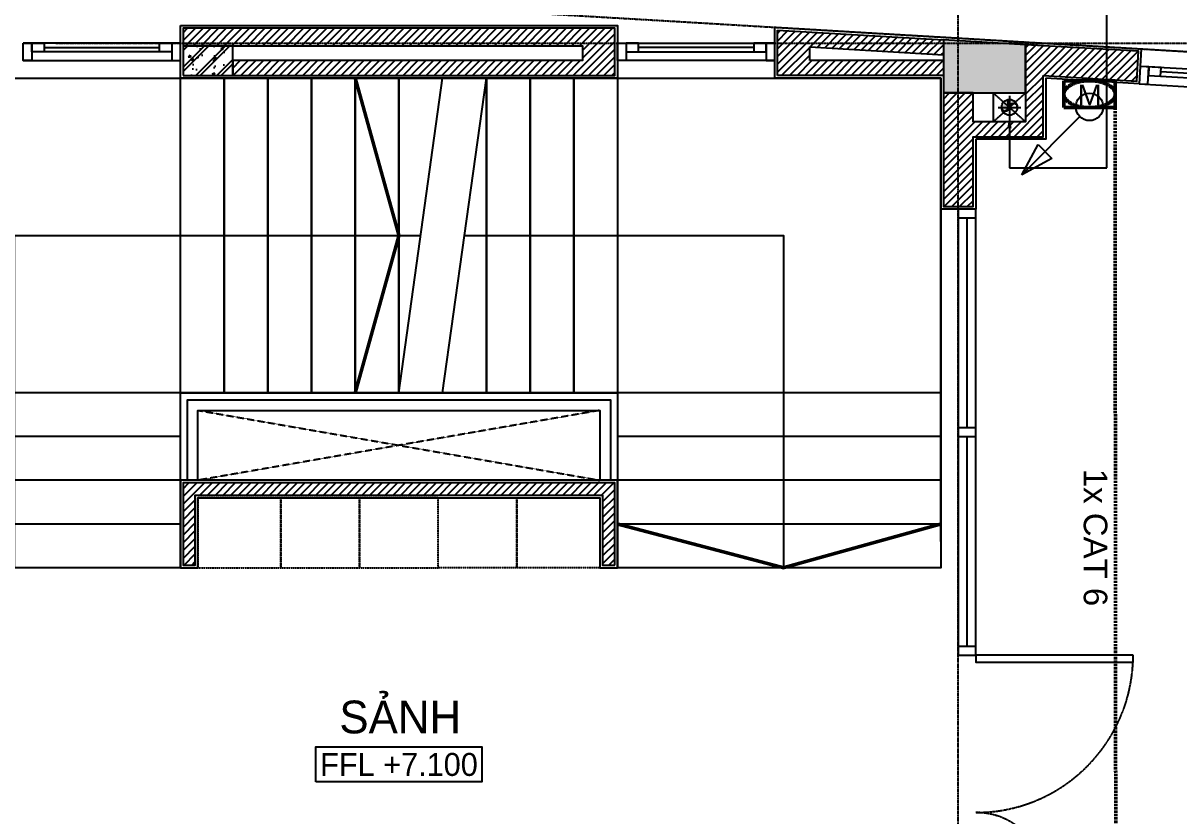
# Model space of a CAD drawing. Header units: inches. Extents: x 1721084 to 1854744, y 225101 to 488646.
# Drawn here: x 1735966 to 1742578, y 308157 to 312691 of the extents above; entities that cross this region are included whole.
import ezdxf
from ezdxf.enums import TextEntityAlignment as Align

# ---------------------------------------------------------------- set-up
doc = ezdxf.new("R2010")
doc.units = ezdxf.units.IN
doc.header["$MEASUREMENT"] = 0
doc.set_wipeout_variables(frame=1)
for name, pattern in [('ACAD_ISO03W100', [30, 12, -18]), ('DASHDOT', [25.4, 12.7, -6.35, 0, -6.35]), ('DASHED', [19.05, 12.7, -6.35]), ('X-PL-T3$0$X-GRID-TYPICAL$0$CENTER2', [1.125, 0.75, -0.125, 0.125, -0.125]), ('X-PL-T3$0$X-PL-T3$0$DASHEDX2', [1.5, 1, -0.5]), ('X-PL-T3$0$X-PL-T3$0$HIDDEN2', [0.1875, 0.125, -0.0625])]:
    doc.linetypes.add(name, pattern=pattern)
for name, color, linetype in [('A-ANNO-DIM 100', 252, 'Continuous'), ('DIEN - DAY DIEN', 2, 'ACAD_ISO03W100'), ('SYMBOL', 1, 'Continuous'), ('X-PL-T3$0$A-XREF', 250, 'Continuous'), ('X-PL-T3$0$X-GRID-TYPICAL$0$A-GRID', 250, 'X-PL-T3$0$X-GRID-TYPICAL$0$CENTER2'), ('X-PL-T3$0$X-PL-T3$0$A-ANNO-RNAM', 250, 'Continuous'), ('X-PL-T3$0$X-PL-T3$0$A-FLOR', 250, 'Continuous'), ('X-PL-T3$0$X-PL-T3$0$A-FLOR-ABOV', 250, 'X-PL-T3$0$X-PL-T3$0$HIDDEN2'), ('X-PL-T3$0$X-PL-T3$0$A-FLOR-DOOR', 250, 'Continuous'), ('X-PL-T3$0$X-PL-T3$0$A-FLOR-DRAN', 250, 'Continuous'), ('X-PL-T3$0$X-PL-T3$0$A-FLOR-HDRL', 250, 'Continuous'), ('X-PL-T3$0$X-PL-T3$0$A-FLOR-PATT', 250, 'Continuous'), ('X-PL-T3$0$X-PL-T3$0$A-FLOR-STRS', 250, 'Continuous'), ('X-PL-T3$0$X-PL-T3$0$A-FLOR-STRS-NOTE', 250, 'Continuous'), ('X-PL-T3$0$X-PL-T3$0$A-FLOR-WALL', 250, 'Continuous'), ('X-PL-T3$0$X-PL-T3$0$A-FLOR-WALL-FNSH', 250, 'Continuous'), ('X-PL-T3$0$X-PL-T3$0$A-FLOR-WALL-PART', 250, 'Continuous'), ('X-PL-T3$0$X-PL-T3$0$A-FLOR-WDW', 250, 'Continuous'), ('X-PL-T3$0$X-PL-T3$0$A-FURN', 250, 'Continuous'), ('X-PL-T3$0$X-PL-T3$0$A-XREF', 250, 'Continuous'), ('X-PL-T3$0$X-PL-T3$0$I-ANNO-LEVL-PLAN', 250, 'Continuous'), ('X-PL-T3$0$XREF2$0$A-FLOR-COLS-CONC', 250, 'Continuous'), ('X-PL-T3$0$XREF2$0$A-FLOR-PATT', 250, 'Continuous'), ('Xref$0$noi that13-5-2008$0$ID-FURN-ROOM-N', 6, 'Continuous')]:
    doc.layers.add(name, color=color, linetype=linetype)
doc.layers.add('TTLL', color=252, linetype='DASHED', lineweight=50)
doc.styles.add('HDUNGARC', font='vn_vni.shx')
doc.styles.add('X-PL-T3$0$HDUNGARC', font='vn_vni.shx')
doc.styles.add('X-PL-T3$0$X-PL-T3$0$SYMBTEXT', font='VAVON_.TTF')
doc.styles.add('Xref$0$noi that13-5-2008$0$Arial', font='arial.ttf')
doc.dimstyles.new('X-PL-T3$0$DIM-75', dxfattribs={"dimscale": 75, "dimtxt": 2, "dimasz": 1, "dimexe": 1, "dimexo": 1, "dimgap": 0.5, "dimtad": 1, "dimdec": 0, "dimzin": 0, "dimdsep": 46, "dimtxsty": 'X-PL-T3$0$HDUNGARC', "dimblk": 'X-PL-T3$0$_ArchTick', "dimcen": 2, "dimdle": 1, "dimclrd": 256, "dimclre": 9, "dimclrt": 3, "dimadec": 0, "dimazin": 0, "dimtfac": 1, "dimtdec": 0, "dimtix": 1, "dimtmove": 2, "dimatfit": 2, "dimfxl": 1, "dimtolj": 1, "dimtzin": 0, "dimarcsym": 2})

# ---------------------------------------------------------------- blocks, each defined once
blk = doc.blocks.new('X-PL-T3$0$X-PL-T3$0$IDEN-ELEV-PLAN')
blk.add_wipeout([(-6.333, -1.333), (-6.333, 1.333), (6.333, 1.333), (6.333, -1.333)])
blk.add_lwpolyline([(-6.333, -1.333), (-6.333, 1.333), (6.333, 1.333), (6.333, -1.333)], close=True)
at = {"color": 2, "style": 'X-PL-T3$0$X-PL-T3$0$SYMBTEXT'}
blk.add_attdef('EL0.000', text='', height=2, dxfattribs=at).set_placement((0, 0), align=Align.MIDDLE)
blk = doc.blocks.new('X-PL-T3$0$X-GRID-TYPICAL')
at = {"layer": 'X-PL-T3$0$X-GRID-TYPICAL$0$A-GRID', "ltscale": 8}
blk.add_line((15100, -3650), (15100, 14420), dxfattribs=at)
for points in [[(0, 11870), (27300, 10259)], [(9937.8, 10950), (9937.8, 10950), (30944.3, 10950), (30944.3, 11397.5)]]:
    blk.add_lwpolyline(points, dxfattribs=at)
blk = doc.blocks.new('X-PL-T3$0$X-PL-T3$0$thang 21 bâc')
for points in [[(1850, -2800), (0, -2800), (0, 0), (6200, 0), (6200, -2800), (4350, -2800)], [(1850, -1800), (1850, 0), (2100, 0), (2100, -1800), (1850, -1800)], [(2100, -1800), (2100, 0), (2350, 0), (2350, -1800), (2100, -1800)], [(2350, -1800), (2350, 0), (2600, 0), (2600, -1800), (2350, -1800)], [(2600, -1800), (2600, 0), (2850, 0), (2850, -1800), (2600, -1800)], [(2850, -1800), (2850, 0), (3100, 0), (3100, -1800), (2850, -1800)], [(3100, -1800), (3100, 0), (3350, 0)], [(3100, -1800), (3350, 0)], [(3350, 0), (3600, 0), (3600, -1800), (3350, -1800)], [(3350, -1800), (3600, 0)], [(3600, -1800), (3600, 0), (3850, 0), (3850, -1800), (3600, -1800)], [(3850, -1800), (3850, 0), (4100, 0), (4100, -1800), (3850, -1800)], [(4100, -1800), (4100, 0), (4350, 0), (4350, -1800), (4100, -1800)], [(1850, -1800), (0, -1800)], [(1850, -2800), (1850, -1800), (4350, -1800), (4350, -2800)], [(3350, -1800), (3100, -1800)], [(6200, -1800), (4350, -1800)], [(1850, -2050), (0, -2050)], [(6200, -2050), (4350, -2050)], [(1850, -2300), (0, -2300)], [(6200, -2300), (4350, -2300)], [(1850, -2550), (0, -2550)], [(6200, -2550), (4350, -2550)], [(1850, -2800), (0, -2800)], [(6200, -2800), (4350, -2800)]]:
    blk.add_lwpolyline(points)
blk = doc.blocks.new('X-PL-T3$0$XREF2')
at = {"layer": 'X-PL-T3$0$XREF2$0$A-FLOR-PATT'}
h = blk.add_hatch(dxfattribs=at)
h.set_pattern_fill('!BTCT', color=250, scale=20, pattern_type=2)
h.set_pattern_definition([(50, (0, 0), (143.45204, -12.55043), [15, -165]), (355, (0, 0), (-27.7503, 150.4384), [12, -132]), (100.4514, (11.95, -1.05), (115.7019, 137.8879), [12.74804, -140.2284]), (46.1842, (0, 40), (213.4482, -33.1038), [22.5, -247.5]), (96.6356, (17.79, 37.24), (186.9325, 194.8236), [19.122, -210.3426]), (351.1842, (0, 40), (186.9324, 194.8237), [18, -198]), (21, (20, 30), (119.3814, -80.5238), [15, -165]), (326, (20, 30), (48.6631, 145.03), [12, -132]), (71.4514, (29.95, 23.29), (168.0445, 64.5061), [12.74804, -140.2284]), (37.5, (0, 0), (2.43197, 66.57877), [0, -130.4, 0, -134, 0, -132.5]), (7.5, (0, 0), (52.6139, 78.88234), [0, -76.4, 0, -127.4, 0, -50.5]), (327.5, (-44.6, 0), (106.76449, -4.51097), [0, -50, 0, -156, 0, -207]), (317.5, (-64.6, 0), (116.63723, 20.021), [0, -65, 0, -103.6, 0, -147]), (45, (0, 0), (-60.10408, 60.10408), []), (45, (0, 24.5), (-60.10408, 60.10408), [])])
h.paths.add_polyline_path([(20685, 3915), (20685, 4285), (20415, 4285), (20415, 3915)])
h.paths.add_polyline_path([(19915, 685), (19915, 374.6), (20685, 374.6), (20685, 685)])
h.paths.add_polyline_path([(15485, -985), (15485, -715), (14815, -715), (14815, -985)])
h.paths.add_polyline_path([(15385, 4285), (15015, 4285), (15015, 3915), (15385, 3915)])
h.paths.add_polyline_path([(8785, 5465), (8785, 5935), (8315, 5935), (8315, 5465)])
h.paths.add_polyline_path([(300, 385), (15, 385), (15, 15), (300, 15)])
h.paths.add_polyline_path([(4265, -985), (4735, -985), (4735, -715), (4265, -715)])
h.paths.add_polyline_path([(8515, -985), (8785, -985), (8785, -615), (8515, -615)])
h.paths.add_polyline_path([(15, 5465), (485, 5465), (485, 5935), (15, 5935)])
h.paths.add_polyline_path([(285, 11335), (15, 11335), (15, 10965), (285, 10965)])
h.paths.add_polyline_path([(8785, 11336.6), (8515, 11352.5), (8515, 10965), (8785, 10965)])
h.paths.add_polyline_path([(4735, 11575.6), (4265, 11603.3), (4265, 11315), (4735, 11315)])
h.paths.add_polyline_path([(20685, 10634.3), (20415, 10650.2), (20415, 10215), (20685, 10215)])
h.paths.add_polyline_path([(15485, 10941.1), (15015, 10968.9), (15015, 10665), (15485, 10665)])
h.paths.add_polyline_path([(25585, 10345.1), (25415, 10355.1), (25415, 10060.1), (25585, 10060.1)])
h = blk.add_hatch(dxfattribs=at)
h.set_pattern_fill('!BTCT', color=250, scale=20, pattern_type=2)
h.set_pattern_definition([(50, (0, 0), (143.452, -12.5504), [15, -165]), (355, (0, 0), (-27.7503, 150.4384), [12, -132]), (100.4514, (11.95, -1.05), (115.7019, 137.8879), [12.748, -140.2284]), (46.1842, (0, 40), (213.4482, -33.1038), [22.5, -247.5]), (96.6356, (17.79, 37.24), (186.9325, 194.8236), [19.122, -210.3426]), (351.1842, (0, 40), (186.9324, 194.8237), [18, -198]), (21, (20, 30), (119.3814, -80.5238), [15, -165]), (326, (20, 30), (48.663, 145.03), [12, -132]), (71.4514, (29.95, 23.29), (168.0445, 64.5061), [12.748, -140.2284]), (37.5, (0, 0), (2.43197, 66.57877), [0, -130.4, 0, -134, 0, -132.5]), (7.5, (0, 0), (52.6139, 78.88234), [0, -76.4, 0, -127.4, 0, -50.5]), (327.5, (-44.6, 0), (106.76449, -4.51097), [0, -50, 0, -156, 0, -207]), (317.5, (-64.6, 0), (116.63723, 20.021), [0, -65, 0, -103.6, 0, -147]), (45, (0, 0), (-60.10408, 60.10408), []), (45, (0, 24.5), (-60.10408, 60.10408), [])])
h.paths.add_polyline_path([(10950, 10934.9), (10665, 10934.9), (10665, 10765), (10950, 10765)])
at = {"layer": 'X-PL-T3$0$XREF2$0$A-FLOR-COLS-CONC'}
for points in [[(10665, 10765), (10950, 10765), (10950, 10934.9), (10665, 10934.9)], [(15015, 10968.9), (15015, 10665), (15485, 10665), (15485, 10941.1)]]:
    blk.add_lwpolyline(points, close=True, dxfattribs=at)
blk = doc.blocks.new('X-PL-T3$0$X-PL-T3$0$NM 90')
h = blk.add_hatch()
h.set_pattern_fill('DASH', color=8, scale=400)
h.paths.add_polyline_path([(0, 45, 1), (0, 0)])
h.paths.add_polyline_path([(0, 45), (0, 0), (45, 0, 0.414214)])
h.paths.add_polyline_path([(45, 0), (0, 0, -1), (0, -45, 0.414214)])
h = blk.add_hatch()
h.set_pattern_fill('DASH', color=256, scale=400)
h.paths.add_polyline_path([(0, 45, 1), (0, 0)])
h.paths.add_polyline_path([(0, 45), (0, 0), (45, 0, 0.414214)])
h.paths.add_polyline_path([(45, 0), (0, 0, -1), (0, -45, 0.414214)])
h = blk.add_hatch()
h.set_pattern_fill('DASH', color=8, scale=400)
h.paths.add_polyline_path([(0, 45, 1), (0, 0)])
h.paths.add_polyline_path([(0, 45), (0, 0), (45, 0, 0.414214)])
h.paths.add_polyline_path([(45, 0), (0, 0, -1), (0, -45, 0.414214)])
h = blk.add_hatch(color=8)
h.dxf.hatch_style = 1
h.paths.add_polyline_path([(0, 45, 1), (0, 0)])
h.paths.add_polyline_path([(0, 45), (0, 0), (45, 0, 0.414214)])
h.paths.add_polyline_path([(45, 0), (0, 0, -1), (0, -45, 0.414214)])
at = {"color": 8}
for points in [[(65, 0), (-65, 0)], [(0, 65), (0, -65)]]:
    blk.add_lwpolyline(points, dxfattribs=at)
blk.add_circle((0, 0), 45)
for centre, start, end in [((0, 22.5), 90, 270), ((0, -22.5), 270, 90)]:
    blk.add_arc(centre, 22.5, start, end)
blk = doc.blocks.new('*U328')
at = {"color": 0, "ltscale": 40}
for p, q in [((-600, 100), (300, 100)), ((300, 0), (-600, 0))]:
    blk.add_line(p, q, dxfattribs=at)
at = {"ltscale": 40}
for p, q in [((180, 75), (-480, 75)), ((-480, 50), (180, 50))]:
    blk.add_line(p, q, dxfattribs=at)
at = {"color": 0, "lineweight": -2}
for points in [[(-600, 100), (-550, 100), (-550, 0), (-600, 0)], [(300, 100), (250, 100), (250, 0), (300, 0)]]:
    blk.add_lwpolyline(points, close=True, dxfattribs=at)
at = {"ltscale": 40}
for points in [[(-550, 50), (-480, 50), (-480, 100), (-550, 100)], [(180, 50), (250, 50), (250, 100), (180, 100)]]:
    blk.add_lwpolyline(points, close=True, dxfattribs=at)
blk = doc.blocks.new('*U339')
at = {"color": 0, "ltscale": 40}
for p, q in [((-600, 100), (300, 100)), ((300, 0), (-600, 0))]:
    blk.add_line(p, q, dxfattribs=at)
at = {"ltscale": 40}
for p, q in [((-480, 50), (180, 50)), ((180, 25), (-480, 25))]:
    blk.add_line(p, q, dxfattribs=at)
at = {"color": 0, "lineweight": -2}
for points in [[(-600, 100), (-550, 100), (-550, 0), (-600, 0)], [(300, 100), (250, 100), (250, 0), (300, 0)]]:
    blk.add_lwpolyline(points, close=True, dxfattribs=at)
at = {"ltscale": 40}
for points in [[(-550, 50), (-480, 50), (-480, 0), (-550, 0)], [(180, 50), (250, 50), (250, 0), (180, 0)]]:
    blk.add_lwpolyline(points, close=True, dxfattribs=at)
blk = doc.blocks.new('*U321')
for points in [[(0, 0), (50, 0), (50, 100), (0, 100)], [(0, 0), (1000, 0), (1000, 100), (0, 100)], [(950, 0), (1000, 0), (1000, 100), (950, 100)]]:
    blk.add_lwpolyline(points, close=True)
at = {"color": 8}
blk.add_lwpolyline([(50, 50), (950, 50)], dxfattribs=at)
blk = doc.blocks.new('X-PL-T3$0$X-PL-T3$0$S3000')
at = {"layer": 'X-PL-T3$0$X-PL-T3$0$A-FLOR-WDW'}
for name, p in [('*U339', (-2100, -100)), ('*U321', (-1850, -100))]:
    blk.add_blockref(name, p, dxfattribs=at)
at = {"layer": 'X-PL-T3$0$X-PL-T3$0$A-FLOR-WDW', "xscale": -1}
blk.add_blockref('*U339', (-600, -100), dxfattribs=at)
blk = doc.blocks.new('X-PL-T3$0$X-PL-T3$0$Class door 1400')
for points in [[(50, 1000), (50, 100), (90, 100), (90, 1000)], [(1310, 500), (1310, 100), (1350, 100), (1350, 500)], [(0, 100), (0, 0), (50, 0), (50, 100)], [(1350, 100), (1350, 0), (1400, 0), (1400, 100)]]:
    blk.add_lwpolyline(points, close=True)
at = {"color": 251, "linetype": 'X-PL-T3$0$X-PL-T3$0$DASHEDX2'}
for centre, radius, start, end in [((50, 100), 900, 0, 90), ((1350, 100), 400, 90, 180)]:
    blk.add_arc(centre, radius, start, end, dxfattribs=at)
blk = doc.blocks.new('*U340')
for points in [[(0, 0), (50, 0), (50, 100), (0, 100)], [(0, 0), (1300, 0), (1300, 100), (0, 100)], [(1250, 0), (1300, 0), (1300, 100), (1250, 100)]]:
    blk.add_lwpolyline(points, close=True)
at = {"color": 8}
blk.add_lwpolyline([(50, 50), (1250, 50)], dxfattribs=at)
blk = doc.blocks.new('X-PL-T3$0$X-PL-T3')
at = {"layer": 'X-PL-T3$0$X-PL-T3$0$A-FLOR-PATT'}
h = blk.add_hatch(dxfattribs=at)
h.set_pattern_fill('ANSI31', color=250, scale=250)
h.paths.add_polyline_path([(13135, 11034.9), (10950, 11034.9), (10665, 11034.9), (10665, 10934.9), (10950, 10934.9), (12950, 10934.9), (12950, 10850), (10950, 10850), (10950, 10765), (13135, 10765)])
h = blk.add_hatch(dxfattribs=at)
h.set_pattern_fill('ANSI31', color=250, scale=250)
h.paths.add_polyline_path([(15015, 10850), (14250, 10850), (14250, 10928.9), (15015, 10883.8), (15015, 10968.9), (14065, 11025), (14065, 10765), (15015, 10765)])
h = blk.add_hatch(dxfattribs=at)
h.set_pattern_fill('ANSI31', color=250, scale=250)
h.paths.add_polyline_path([(15485, 10941.2), (15485, 10500), (15485, 10500), (15185, 10500), (15185, 10665), (15015, 10665), (15015, 10015), (15185, 10015), (15185, 10415), (15585, 10415), (15585, 10765), (16120.6, 10733.4), (16130.6, 10903.1)])
h = blk.add_hatch(dxfattribs=at)
h.set_pattern_fill('ANSI31', color=250, scale=250)
h.paths.add_polyline_path([(10665, 8435), (10665, 7965), (10735, 7965), (10735, 8365), (13065, 8365), (13065, 7965), (13135, 7965), (13135, 8435)])
at = {"layer": 'X-PL-T3$0$X-PL-T3$0$A-FLOR'}
blk.add_lwpolyline([(8800, 10750), (10650, 10750)], dxfattribs=at)
at = {"layer": 'X-PL-T3$0$X-PL-T3$0$A-FLOR-ABOV', "ltscale": 10}
for points in [[(15300, 10665), (15485, 10500)], [(15485, 10665), (15300, 10500)], [(10750, 8850), (13050, 8450)], [(13050, 8850), (10750, 8450)]]:
    blk.add_lwpolyline(points, dxfattribs=at)
at = {"layer": 'X-PL-T3$0$X-PL-T3$0$A-FLOR-DRAN'}
blk.add_lwpolyline([(15300, 10665), (15300, 10500)], dxfattribs=at)
at = {"layer": 'X-PL-T3$0$X-PL-T3$0$A-FLOR-HDRL'}
for points in [[(10690, 8450), (10690, 8910), (13110, 8910), (13110, 8450)], [(10750, 8450), (10750, 8850), (13050, 8850), (13050, 8450)]]:
    blk.add_lwpolyline(points, dxfattribs=at)
at = {"layer": 'X-PL-T3$0$X-PL-T3$0$A-FLOR-STRS-NOTE', "color": 174, "ltscale": 400, "const_width": 20}
for points in [[(11650, 10750), (11900, 9850), (11650, 8950)], [(13150, 8200), (14100, 7950), (15000, 8200)]]:
    blk.add_lwpolyline(points, dxfattribs=at)
at = {"layer": 'X-PL-T3$0$X-PL-T3$0$A-FLOR-STRS-NOTE', "color": 174, "ltscale": 400}
for points in [[(9700, 7950), (9700, 9850), (12025, 9850)], [(12275, 9850), (14100, 9850), (14100, 7950)]]:
    blk.add_lwpolyline(points, dxfattribs=at)
at = {"layer": 'X-PL-T3$0$X-PL-T3$0$A-FLOR-WALL'}
for points in [[(10950, 10850), (10950, 10765), (13135, 10765), (13135, 11034.9), (10950, 11034.9), (10665, 11034.9), (10665, 10934.9), (12950, 10934.9), (12950, 10850), (10950, 10850)], [(14065, 10765), (14065, 11025)], [(14065, 11025), (15015, 10968.9), (15015, 10883.8)], [(14250, 10928.9), (15015, 10883.8)], [(14250, 10850), (14250, 10928.9)], [(15585, 10765), (16120.6, 10733.4), (16130.6, 10903.1), (15485, 10941.2), (15485, 10500), (15185, 10500), (15185, 10665), (15015, 10665), (15015, 10015), (15015, 10015), (15015, 10015), (15015, 10015), (15015, 10015), (15185, 10015), (15185, 10415), (15585, 10415), (15585, 10765)], [(15015, 10850), (15015, 10765), (14065, 10765)], [(15015, 10850), (14250, 10850)], [(15485, 10500), (15485, 10500), (15485, 10500)]]:
    blk.add_lwpolyline(points, dxfattribs=at)
blk.add_lwpolyline([(13135, 7965), (13135, 8435), (10665, 8435), (10665, 7965), (10735, 7965), (10735, 8365), (13065, 8365), (13065, 7965)], close=True, dxfattribs=at)
at = {"layer": 'X-PL-T3$0$X-PL-T3$0$A-FLOR-WALL-FNSH'}
blk.add_lwpolyline([(10650, 11049.9), (13150, 11049.9), (13150, 10750), (10650, 10750)], close=True, dxfattribs=at)
for points in [[(14050, 11040.9), (16146.5, 10917.2), (16134.7, 10717.5), (15600, 10749.1)], [(15000, 10750), (14050, 10750), (14050, 11040.9)], [(15200, 10400), (15200, 10000), (15000, 10000), (15000, 8100), (15000, 8100), (15000, 8200), (15000, 8200), (15000, 10750)], [(15600, 10749.1), (15600, 10400), (15200, 10400)], [(13150, 7950), (13150, 8450), (10650, 8450), (10650, 7950), (10750, 7950), (10750, 8350), (13050, 8350), (13050, 7950), (13150, 7950)]]:
    blk.add_lwpolyline(points, dxfattribs=at)
at = {"layer": 'X-PL-T3$0$X-PL-T3$0$A-FLOR-WALL-PART'}
blk.add_lwpolyline([(16146.5, 10917.2), (18841.8, 10758.1)], dxfattribs=at)
at = {"layer": 'X-PL-T3$0$X-PL-T3$0$A-FURN', "linetype": 'X-PL-T3$0$X-PL-T3$0$DASHEDX2', "ltscale": 1.5}
for points in [[(10750, 8350), (10750, 7950), (11225, 7950), (11225, 8350), (10750, 8350)], [(11225, 8350), (11225, 7950), (11675, 7950), (11675, 8350), (11225, 8350)], [(11675, 8350), (11675, 7950), (12125, 7950), (12125, 8350), (11675, 8350)], [(12575, 8350), (12575, 7950), (12125, 7950), (12125, 8350), (12575, 8350)], [(13050, 8350), (13050, 7950), (12575, 7950), (12575, 8350), (13050, 8350)]]:
    blk.add_lwpolyline(points, dxfattribs=at)
at = {"layer": 'X-PL-T3$0$X-PL-T3$0$A-FLOR-DOOR'}
for name, p, rotation in [('*U340', (15200, 8700), 90), ('*U340', (15200, 7450), 90), ('X-PL-T3$0$X-PL-T3$0$Class door 1400', (15100, 7500), 270)]:
    blk.add_blockref(name, p, dxfattribs=dict(at, rotation=rotation))
at = {"layer": 'X-PL-T3$0$X-PL-T3$0$A-FLOR-DRAN', "rotation": 90}
blk.add_blockref('X-PL-T3$0$X-PL-T3$0$NM 90', (15392.5, 10582.7), dxfattribs=at)
at = {"layer": 'X-PL-T3$0$X-PL-T3$0$A-FLOR-STRS', "color": 4}
blk.add_blockref('X-PL-T3$0$X-PL-T3$0$thang 21 bâc', (8800, 10750), dxfattribs=at)
at = {"layer": 'X-PL-T3$0$X-PL-T3$0$A-FLOR-WALL', "xscale": -1, "rotation": 176.6118615163913}
blk.add_blockref('X-PL-T3$0$X-PL-T3$0$S3000', (18829.9, 10557.9), dxfattribs=at)
at = {"layer": 'X-PL-T3$0$X-PL-T3$0$A-FLOR-WDW', "xscale": -1, "rotation": 359.9999999999777}
blk.add_blockref('*U328', (10050, 10850), dxfattribs=at)
at = {"layer": 'X-PL-T3$0$X-PL-T3$0$A-FLOR-WDW'}
blk.add_blockref('*U328', (13750, 10850), dxfattribs=at)
at = {"layer": 'X-PL-T3$0$X-PL-T3$0$A-XREF'}
for name in ['X-PL-T3$0$X-GRID-TYPICAL', 'X-PL-T3$0$XREF2']:
    blk.add_blockref(name, (0, 0), dxfattribs=at)
at = {"layer": 'X-PL-T3$0$X-PL-T3$0$A-ANNO-RNAM', "insert": (11907.5, 7095), "char_height": 187.5, "width": 1259.765, "attachment_point": 5, "style": 'X-PL-T3$0$X-PL-T3$0$SYMBTEXT'}
blk.add_mtext('SAÛNH', dxfattribs=at)
at = {"layer": 'X-PL-T3$0$X-PL-T3$0$I-ANNO-LEVL-PLAN'}
ref = blk.add_blockref('X-PL-T3$0$X-PL-T3$0$IDEN-ELEV-PLAN', (11900, 6825), dxfattribs=dict(at, xscale=75, yscale=75, zscale=75))
ref.add_attrib('EL 000.00', 'FFL +7.100', dxfattribs={"layer": '0', "height": 131.25, "style": 'X-PL-T3$0$X-PL-T3$0$SYMBTEXT'}).set_placement((11900, 6825), align=Align.MIDDLE)
blk = doc.blocks.new('X-PL-T3$0$_ArchTick')
at = {"color": 0, "linetype": 'ByBlock', "const_width": 0.15}
blk.add_lwpolyline([(-0.5, -0.482), (0.5, 0.518)], dxfattribs=at)
blk = doc.blocks.new('O MANG')
at = {"layer": 'TTLL', "color": 2, "linetype": 'ByBlock', "ltscale": 250}
blk.add_lwpolyline([(-192676, 105212), (-192091, 105212), (-192091, 104905), (-192676, 104905)], close=True, dxfattribs=at)
at = {"layer": 'TTLL', "color": 7, "linetype": 'ByBlock', "ltscale": 250}
blk.add_ellipse((-192383, 105059), major_axis=(-293, 0), ratio=0.525838, dxfattribs=at)
at = {"layer": 'Xref$0$noi that13-5-2008$0$ID-FURN-ROOM-N', "insert": (-192611, 104931), "char_height": 236.4, "width": 579.73, "attachment_point": 7, "style": 'Xref$0$noi that13-5-2008$0$Arial'}
blk.add_mtext(' M', dxfattribs=at)
blk = doc.blocks.new('SDGDFSGF')
at = {"layer": 'SYMBOL', "color": 1}
for p, q in [((-192311.5, 106328.7), (-191979.1, 106661.1)), ((-192311.5, 106328.7), (-191979.1, 106661.1)), ((-192311.5, 106328.7), (-192218, 106501)), ((-192311.5, 106328.7), (-192218, 106501)), ((-192218, 106501), (-192139.3, 106422.5)), ((-192218, 106501), (-192139.3, 106422.5)), ((-192139.3, 106422.5), (-192311.5, 106328.7)), ((-192139.3, 106422.5), (-192311.5, 106328.7))]:
    blk.add_line(p, q, dxfattribs=at)
at = {"layer": 'SYMBOL', "color": 1, "linetype": 'Continuous'}
blk.add_circle((-191923.7, 106716.5), 78.4, dxfattribs=at)
blk.add_circle((-191923.7, 106716.5), 78.4, dxfattribs=at)
blk = doc.blocks.new('M1')
at = {"layer": 'TTLL', "color": 4}
blk.add_lwpolyline([(1188805, -301512.6), (1188810.5, -307408.2)], dxfattribs=at)
at = {"layer": 'TTLL', "xscale": 0.5, "yscale": 0.5, "zscale": 0.5}
blk.add_blockref('O MANG', (1284850.5, -353964.9), dxfattribs=at)
at = {"layer": 'TTLL'}
blk.add_blockref('SDGDFSGF', (1380582.6, -408224.8), dxfattribs=at)
at = {"layer": 'A-ANNO-DIM 100', "color": 3, "insert": (1188760.8, -303577.7), "char_height": 135, "attachment_point": 1, "rotation": 270, "style": 'HDUNGARC'}
blk.add_mtext('\\A1;{\\fArial|b0|i0|c0|p34;1x CAT 6}', dxfattribs=at)
blk = doc.blocks.new('X-PL-T3')
at = {"layer": 'X-PL-T3$0$A-XREF'}
blk.add_blockref('X-PL-T3$0$X-PL-T3', (0, 0), dxfattribs=at)
blk.add_lwpolyline([(15950, 10236), (15950, 12770), (19345.5, 12770)], dxfattribs=at)
blk.add_leader([(15392.5, 10537.7), (15392.5, 10236), (15950, 10236)], dimstyle='X-PL-T3$0$DIM-75', override={"dimgap": 0.5, "dimtad": 0}, dxfattribs=at)

msp = doc.modelspace()

# ---------------------------------------------------------------- block references
msp.add_blockref('X-PL-T3', (1726215.8, 301626.4))

# ---------------------------------------------------------------- next in the draw order: block references
at = {"layer": 'DIEN - DAY DIEN', "linetype": 'DASHDOT'}
msp.add_blockref('M1', (553407.4, 613719.8), dxfattribs=at)

doc.saveas('drawing.dxf')
